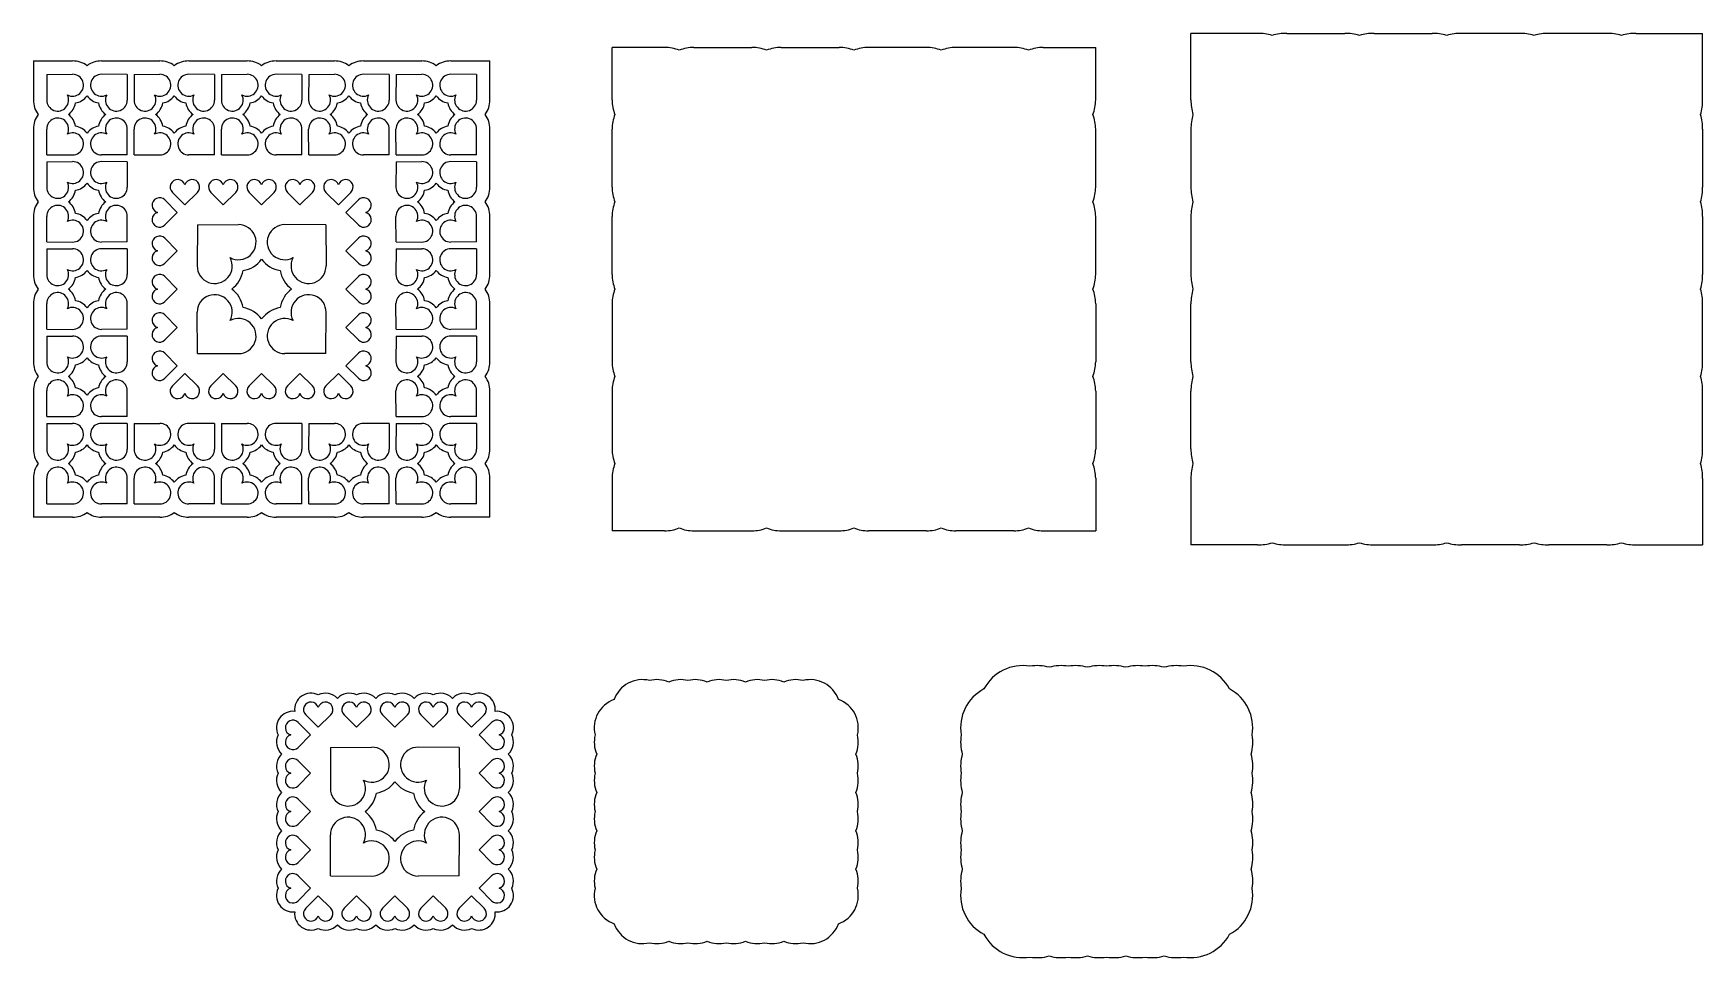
# Model space of a CAD drawing. Extents: x 107 to 464, y -163 to 35.
import ezdxf

# ---------------------------------------------------------------- set-up
doc = ezdxf.new("R2010")
doc.units = 0
doc.layers.get('0').update_dxf_attribs({"linetype": 'CONTINUOUS'})

msp = doc.modelspace()

# ---------------------------------------------------------------- linework, layer by layer
for p, q in [((354.719688, 20.716564), (354.719688, 34.942173)), ((368.945297, 34.942173), (354.719688, 34.942173)), ((375.235854, 34.942173), (387.618379, 34.942173)), ((393.908936, 34.942173), (406.291462, 34.942173)), ((424.964544, 34.942173), (412.582019, 34.942173)), ((443.637626, 34.942173), (431.255101, 34.942173)), ((449.928183, 34.942173), (464.153792, 34.942173)), ((464.153792, 20.716564), (464.153792, 34.942173)), ((107.158156, 29.041036), (115.509978, 29.041036)), ((107.158156, 29.041036), (107.158156, 20.689214)), ((121.745835, 29.041036), (134.18306, 29.041036)), ((140.418917, 29.041036), (152.856143, 29.041036)), ((159.091999, 29.041036), (171.529225, 29.041036)), ((177.765082, 29.041036), (190.202307, 29.041036)), ((196.438164, 29.041036), (204.789986, 29.041036)), ((204.789986, 20.689214), (204.789986, 29.041036)), ((242.159825, 31.942205), (230.92028, 31.942205)), ((230.92028, 20.70266), (230.92028, 31.942205)), ((248.422574, 31.942205), (260.832908, 31.942205)), ((267.095656, 31.942205), (279.50599, 31.942205)), ((298.179072, 31.942205), (285.768739, 31.942205)), ((316.852155, 31.942205), (304.441821, 31.942205)), ((323.114903, 31.942205), (334.354448, 31.942205)), ((334.354448, 20.70266), (334.354448, 31.942205)), ((110.03536, 26.163832), (110.009925, 20.675997)), ((110.03536, 26.163832), (115.523195, 26.189267)), ((127.220453, 26.163832), (121.732617, 26.189267)), ((127.220453, 26.163832), (127.245888, 20.675997)), ((128.708442, 26.163832), (128.683007, 20.675997)), ((128.708442, 26.163832), (134.196278, 26.189267)), ((145.893535, 26.163832), (140.4057, 26.189267)), ((145.893535, 26.163832), (145.91897, 20.675997)), ((147.381524, 26.163832), (147.35609, 20.675997)), ((147.381524, 26.163832), (152.86936, 26.189267)), ((164.566617, 26.163832), (159.078782, 26.189267)), ((164.566617, 26.163832), (164.592052, 20.675997)), ((166.054607, 26.163832), (166.029172, 20.675997)), ((166.054607, 26.163832), (171.542442, 26.189267)), ((183.2397, 26.163832), (177.751864, 26.189267)), ((183.2397, 26.163832), (183.265135, 20.675997)), ((184.727689, 26.163832), (184.702254, 20.675997)), ((184.727689, 26.163832), (190.215525, 26.189267)), ((201.912782, 26.163832), (196.424947, 26.189267)), ((201.912782, 26.163832), (201.938217, 20.675997)), ((107.158156, 14.453357), (107.158156, 2.016131)), ((110.03536, 8.978739), (110.009925, 14.466575)), ((127.220453, 8.978739), (127.245888, 14.466575)), ((128.708442, 8.978739), (128.683007, 14.466575)), ((145.893535, 8.978739), (145.91897, 14.466575)), ((147.381524, 8.978739), (147.35609, 14.466575)), ((164.566617, 8.978739), (164.592052, 14.466575)), ((166.054607, 8.978739), (166.029172, 14.466575)), ((183.2397, 8.978739), (183.265135, 14.466575)), ((184.727689, 8.978739), (184.702254, 14.466575)), ((201.912782, 8.978739), (201.938217, 14.466575)), ((204.789986, 2.016131), (204.789986, 14.453357)), ((230.92028, 2.029578), (230.92028, 14.439911)), ((334.354448, 2.029578), (334.354448, 14.439911)), ((354.719688, 14.426007), (354.719688, 2.043482)), ((464.153792, 14.426007), (464.153792, 2.043482)), ((110.03536, 7.49075), (110.009925, 2.002914)), ((110.03536, 8.978739), (115.523195, 8.953304)), ((110.03536, 7.49075), (115.523195, 7.516185)), ((127.220453, 8.978739), (121.732617, 8.953304)), ((127.220453, 7.49075), (121.732617, 7.516185)), ((127.220453, 7.49075), (127.245888, 2.002914)), ((128.708442, 8.978739), (134.196278, 8.953304)), ((145.893535, 8.978739), (140.4057, 8.953304)), ((147.381524, 8.978739), (152.86936, 8.953304)), ((164.566617, 8.978739), (159.078782, 8.953304)), ((166.054607, 8.978739), (171.542442, 8.953304)), ((183.2397, 8.978739), (177.751864, 8.953304)), ((184.727689, 7.49075), (184.702254, 2.002914)), ((184.727689, 8.978739), (190.215525, 8.953304)), ((184.727689, 7.49075), (190.215525, 7.516185)), ((201.912782, 8.978739), (196.424947, 8.953304)), ((201.912782, 7.49075), (196.424947, 7.516185)), ((201.912782, 7.49075), (201.938217, 2.002914)), ((139.566031, -1.740537), (136.891407, 0.909408)), ((139.566031, -1.740537), (142.240655, 0.909408)), ((147.770051, -1.740537), (145.095427, 0.909408)), ((147.770051, -1.740537), (150.444675, 0.909408)), ((155.974071, -1.740537), (153.299447, 0.909408)), ((155.974071, -1.740537), (158.648695, 0.909408)), ((164.178091, -1.740537), (161.503467, 0.909408)), ((164.178091, -1.740537), (166.852715, 0.909408)), ((172.382111, -1.740537), (169.707487, 0.909408)), ((172.382111, -1.740537), (175.056735, 0.909408)), ((137.939729, -3.366839), (135.289784, -0.692215)), ((137.939729, -3.366839), (135.289784, -6.041463)), ((174.008413, -3.366839), (176.658358, -0.692215)), ((174.008413, -3.366839), (176.658358, -6.041463)), ((107.158156, -4.219725), (107.158156, -16.656951)), ((110.03536, -9.694343), (110.009925, -4.206508)), ((127.220453, -9.694343), (127.245888, -4.206508)), ((142.225997, -6.026805), (142.185301, -14.807342)), ((142.225997, -6.026805), (151.006533, -5.986109)), ((169.722145, -6.026805), (160.941609, -5.986109)), ((169.722145, -6.026805), (169.762841, -14.807342)), ((184.727689, -9.694343), (184.702254, -4.206508)), ((201.912782, -9.694343), (201.938217, -4.206508)), ((204.789986, -16.656951), (204.789986, -4.219725)), ((230.92028, -16.643505), (230.92028, -4.233171)), ((334.354448, -16.643505), (334.354448, -4.233171)), ((354.719688, -4.247075), (354.719688, -16.629601)), ((464.153792, -4.247075), (464.153792, -16.629601)), ((110.03536, -9.694343), (115.523195, -9.719778)), ((127.220453, -9.694343), (121.732617, -9.719778)), ((137.939729, -11.570859), (135.289784, -8.896235)), ((174.008413, -11.570859), (176.658358, -8.896235)), ((184.727689, -9.694343), (190.215525, -9.719778)), ((201.912782, -9.694343), (196.424947, -9.719778)), ((110.03536, -11.182333), (110.009925, -16.670168)), ((110.03536, -11.182333), (115.523195, -11.156898)), ((127.220453, -11.182333), (121.732617, -11.156898)), ((127.220453, -11.182333), (127.245888, -16.670168)), ((137.939729, -11.570859), (135.289784, -14.245483)), ((174.008413, -11.570859), (176.658358, -14.245483)), ((184.727689, -11.182333), (184.702254, -16.670168)), ((184.727689, -11.182333), (190.215525, -11.156898)), ((201.912782, -11.182333), (196.424947, -11.156898)), ((201.912782, -11.182333), (201.938217, -16.670168)), ((137.939729, -19.774879), (135.289784, -17.100255)), ((174.008413, -19.774879), (176.658358, -17.100255)), ((137.939729, -19.774879), (135.289784, -22.449503)), ((174.008413, -19.774879), (176.658358, -22.449503)), ((107.158156, -22.892807), (107.158156, -35.330033)), ((110.03536, -28.367426), (110.009925, -22.87959)), ((127.220453, -28.367426), (127.245888, -22.87959)), ((142.225997, -33.522953), (142.185301, -24.742417)), ((169.722145, -33.522953), (169.762841, -24.742417)), ((184.727689, -28.367426), (184.702254, -22.87959)), ((201.912782, -28.367426), (201.938217, -22.87959)), ((204.789986, -35.330033), (204.789986, -22.892807)), ((230.92028, -22.906253), (230.92028, -35.316587)), ((334.354448, -22.906253), (334.354448, -35.316587)), ((354.719688, -35.302683), (354.719688, -22.920158)), ((464.153792, -35.302683), (464.153792, -22.920158)), ((110.03536, -28.367426), (115.523195, -28.39286)), ((127.220453, -28.367426), (121.732617, -28.39286)), ((137.939729, -27.978899), (135.289784, -25.304275)), ((137.939729, -27.978899), (135.289784, -30.653523)), ((174.008413, -27.978899), (176.658358, -25.304275)), ((174.008413, -27.978899), (176.658358, -30.653523)), ((184.727689, -28.367426), (190.215525, -28.39286)), ((201.912782, -28.367426), (196.424947, -28.39286)), ((110.03536, -29.855415), (110.009925, -35.34325)), ((110.03536, -29.855415), (115.523195, -29.82998)), ((127.220453, -29.855415), (121.732617, -29.82998)), ((127.220453, -29.855415), (127.245888, -35.34325)), ((184.727689, -29.855415), (184.702254, -35.34325)), ((184.727689, -29.855415), (190.215525, -29.82998)), ((201.912782, -29.855415), (196.424947, -29.82998)), ((201.912782, -29.855415), (201.938217, -35.34325)), ((137.939729, -36.182919), (135.289784, -33.508295)), ((142.225997, -33.522953), (151.006533, -33.563649)), ((169.722145, -33.522953), (160.941609, -33.563649)), ((174.008413, -36.182919), (176.658358, -33.508295)), ((137.939729, -36.182919), (135.289784, -38.857543)), ((139.566031, -37.809221), (136.891407, -40.459166)), ((139.566031, -37.809221), (142.240655, -40.459166)), ((147.770051, -37.809221), (145.095427, -40.459166)), ((147.770051, -37.809221), (150.444675, -40.459166)), ((155.974071, -37.809221), (153.299447, -40.459166)), ((155.974071, -37.809221), (158.648695, -40.459166)), ((164.178091, -37.809221), (161.503467, -40.459166)), ((164.178091, -37.809221), (166.852715, -40.459166)), ((172.382111, -37.809221), (169.707487, -40.459166)), ((172.382111, -37.809221), (175.056735, -40.459166)), ((174.008413, -36.182919), (176.658358, -38.857543)), ((107.158156, -41.56589), (107.158156, -54.003116)), ((110.03536, -47.040508), (110.009925, -41.552672)), ((127.220453, -47.040508), (127.245888, -41.552672)), ((184.727689, -47.040508), (184.702254, -41.552672)), ((201.912782, -47.040508), (201.938217, -41.552672)), ((204.789986, -54.003116), (204.789986, -41.56589)), ((230.92028, -41.579336), (230.92028, -53.989669)), ((334.354448, -41.579336), (334.354448, -53.989669)), ((354.719688, -53.975765), (354.719688, -41.59324)), ((464.153792, -53.975765), (464.153792, -41.59324)), ((110.03536, -48.528497), (110.009925, -54.016333)), ((110.03536, -47.040508), (115.523195, -47.065943)), ((110.03536, -48.528497), (115.523195, -48.503062)), ((127.220453, -47.040508), (121.732617, -47.065943)), ((127.220453, -48.528497), (121.732617, -48.503062)), ((127.220453, -48.528497), (127.245888, -54.016333)), ((128.708442, -48.528497), (128.683007, -54.016333)), ((128.708442, -48.528497), (134.196278, -48.503062)), ((145.893535, -48.528497), (140.4057, -48.503062)), ((145.893535, -48.528497), (145.91897, -54.016333)), ((147.381524, -48.528497), (147.35609, -54.016333)), ((147.381524, -48.528497), (152.86936, -48.503062)), ((164.566617, -48.528497), (159.078782, -48.503062)), ((164.566617, -48.528497), (164.592052, -54.016333)), ((166.054607, -48.528497), (166.029172, -54.016333)), ((166.054607, -48.528497), (171.542442, -48.503062)), ((183.2397, -48.528497), (177.751864, -48.503062)), ((183.2397, -48.528497), (183.265135, -54.016333)), ((184.727689, -48.528497), (184.702254, -54.016333)), ((184.727689, -47.040508), (190.215525, -47.065943)), ((184.727689, -48.528497), (190.215525, -48.503062)), ((201.912782, -47.040508), (196.424947, -47.065943)), ((201.912782, -48.528497), (196.424947, -48.503062)), ((201.912782, -48.528497), (201.938217, -54.016333)), ((107.158156, -60.238972), (107.158156, -68.590794)), ((110.03536, -65.71359), (110.009925, -60.225755)), ((127.220453, -65.71359), (127.245888, -60.225755)), ((128.708442, -65.71359), (128.683007, -60.225755)), ((145.893535, -65.71359), (145.91897, -60.225755)), ((147.381524, -65.71359), (147.35609, -60.225755)), ((164.566617, -65.71359), (164.592052, -60.225755)), ((166.054607, -65.71359), (166.029172, -60.225755)), ((183.2397, -65.71359), (183.265135, -60.225755)), ((184.727689, -65.71359), (184.702254, -60.225755)), ((201.912782, -65.71359), (201.938217, -60.225755)), ((204.789986, -68.590794), (204.789986, -60.238972)), ((230.92028, -60.252418), (230.92028, -71.491963)), ((334.354448, -60.252418), (334.354448, -71.491963)), ((354.719688, -60.266322), (354.719688, -74.491931)), ((464.153792, -60.266322), (464.153792, -74.491931)), ((110.03536, -65.71359), (115.523195, -65.739025)), ((127.220453, -65.71359), (121.732617, -65.739025)), ((128.708442, -65.71359), (134.196278, -65.739025)), ((145.893535, -65.71359), (140.4057, -65.739025)), ((147.381524, -65.71359), (152.86936, -65.739025)), ((164.566617, -65.71359), (159.078782, -65.739025)), ((166.054607, -65.71359), (171.542442, -65.739025)), ((183.2397, -65.71359), (177.751864, -65.739025)), ((184.727689, -65.71359), (190.215525, -65.739025)), ((201.912782, -65.71359), (196.424947, -65.739025)), ((115.509978, -68.590794), (107.158156, -68.590794)), ((134.18306, -68.590794), (121.745835, -68.590794)), ((152.856143, -68.590794), (140.418917, -68.590794)), ((171.529225, -68.590794), (159.091999, -68.590794)), ((190.202307, -68.590794), (177.765082, -68.590794)), ((204.789986, -68.590794), (196.438164, -68.590794)), ((242.159825, -71.491963), (230.92028, -71.491963)), ((248.422574, -71.491963), (260.832908, -71.491963)), ((267.095656, -71.491963), (279.50599, -71.491963)), ((298.179072, -71.491963), (285.768739, -71.491963)), ((316.852155, -71.491963), (304.441821, -71.491963)), ((323.114903, -71.491963), (334.354448, -71.491963)), ((368.945297, -74.491931), (354.719688, -74.491931)), ((375.235854, -74.491931), (387.618379, -74.491931)), ((393.908936, -74.491931), (406.291462, -74.491931)), ((424.964544, -74.491931), (412.582019, -74.491931)), ((443.637626, -74.491931), (431.255101, -74.491931)), ((449.928183, -74.491931), (464.153792, -74.491931)), ((166.448879, -115.164664), (163.798933, -112.49004)), ((168.075181, -113.538362), (165.400557, -110.888416)), ((168.075181, -113.538362), (170.749805, -110.888416)), ((176.279201, -113.538362), (173.604577, -110.888416)), ((176.279201, -113.538362), (178.953825, -110.888416)), ((184.483221, -113.538362), (181.808597, -110.888416)), ((184.483221, -113.538362), (187.157845, -110.888416)), ((192.687241, -113.538362), (190.012617, -110.888416)), ((192.687241, -113.538362), (195.361865, -110.888416)), ((200.891261, -113.538362), (198.216637, -110.888416)), ((200.891261, -113.538362), (203.565884, -110.888416)), ((202.517562, -115.164664), (205.167508, -112.49004)), ((166.448879, -115.164664), (163.798933, -117.839287)), ((170.735146, -117.824629), (179.515683, -117.783933)), ((198.231295, -117.824629), (189.450758, -117.783933)), ((202.517562, -115.164664), (205.167508, -117.839287)), ((166.448879, -123.368684), (163.798933, -120.69406)), ((170.735146, -117.824629), (170.694451, -126.605166)), ((198.231295, -117.824629), (198.271991, -126.605166)), ((202.517562, -123.368684), (205.167508, -120.69406)), ((166.448879, -123.368684), (163.798933, -126.043307)), ((202.517562, -123.368684), (205.167508, -126.043307)), ((166.448879, -131.572703), (163.798933, -128.89808)), ((166.448879, -131.572703), (163.798933, -134.247327)), ((202.517562, -131.572703), (205.167508, -128.89808)), ((202.517562, -131.572703), (205.167508, -134.247327)), ((166.448879, -139.776723), (163.798933, -137.102099)), ((170.735146, -145.320778), (170.694451, -136.540241)), ((198.231295, -145.320778), (198.271991, -136.540241)), ((202.517562, -139.776723), (205.167508, -137.102099)), ((166.448879, -139.776723), (163.798933, -142.451347)), ((202.517562, -139.776723), (205.167508, -142.451347)), ((166.448879, -147.980743), (163.798933, -145.306119)), ((170.735146, -145.320778), (179.515683, -145.361473)), ((198.231295, -145.320778), (189.450758, -145.361473)), ((202.517562, -147.980743), (205.167508, -145.306119)), ((166.448879, -147.980743), (163.798933, -150.655367)), ((168.075181, -149.607045), (165.400557, -152.256991)), ((168.075181, -149.607045), (170.749805, -152.256991)), ((176.279201, -149.607045), (173.604577, -152.256991)), ((176.279201, -149.607045), (178.953825, -152.256991)), ((184.483221, -149.607045), (181.808597, -152.256991)), ((184.483221, -149.607045), (187.157845, -152.256991)), ((192.687241, -149.607045), (190.012617, -152.256991)), ((192.687241, -149.607045), (195.361865, -152.256991)), ((200.891261, -149.607045), (198.216637, -152.256991)), ((200.891261, -149.607045), (203.565884, -152.256991)), ((202.517562, -147.980743), (205.167508, -150.655367))]:
    msp.add_line(p, q)
for centre, radius, start, end in [((368.99674, 23.842891), 11.099401, 73.815041, 90.26555), ((375.184412, 23.842891), 11.099401, 89.73445, 106.184959), ((387.669822, 23.842891), 11.099401, 73.815041, 90.26555), ((393.857494, 23.842891), 11.099401, 89.73445, 106.184959), ((406.342904, 23.842891), 11.099401, 73.815041, 90.26555), ((412.530576, 23.842891), 11.099401, 89.73445, 106.184959), ((425.015987, 23.842891), 11.099401, 73.815041, 90.26555), ((431.203659, 23.842891), 11.099401, 89.73445, 106.184959), ((443.689069, 23.842891), 11.099401, 73.815041, 90.26555), ((449.876741, 23.842891), 11.099401, 89.73445, 106.184959), ((115.53407, 23.842891), 5.198201, 53.474937, 90.26555), ((121.721742, 23.842891), 5.198201, 89.73445, 126.525063), ((134.207153, 23.842891), 5.198201, 53.474937, 90.26555), ((140.394825, 23.842891), 5.198201, 89.73445, 126.525063), ((152.880235, 23.842891), 5.198201, 53.474937, 90.26555), ((159.067907, 23.842891), 5.198201, 89.73445, 126.525063), ((171.553317, 23.842891), 5.198201, 53.474937, 90.26555), ((177.740989, 23.842891), 5.198201, 89.73445, 126.525063), ((190.2264, 23.842891), 5.198201, 53.474937, 90.26555), ((196.414072, 23.842891), 5.198201, 89.73445, 126.525063), ((242.197364, 23.842891), 8.099401, 67.543412, 90.26555), ((248.385036, 23.842891), 8.099401, 89.73445, 112.456588), ((260.870446, 23.842891), 8.099401, 67.543412, 90.26555), ((267.058118, 23.842891), 8.099401, 89.73445, 112.456588), ((279.543528, 23.842891), 8.099401, 67.543412, 90.26555), ((285.7312, 23.842891), 8.099401, 89.73445, 112.456588), ((298.216611, 23.842891), 8.099401, 67.543412, 90.26555), ((304.404283, 23.842891), 8.099401, 89.73445, 112.456588), ((316.889693, 23.842891), 8.099401, 67.543412, 90.26555), ((323.077365, 23.842891), 8.099401, 89.73445, 112.456588), ((115.53407, 23.842891), 2.346401, 241.73512, 90.26555), ((121.721742, 23.842891), 2.346401, 89.73445, 298.26488), ((134.207153, 23.842891), 2.346401, 241.73512, 90.26555), ((140.394825, 23.842891), 2.346401, 89.73445, 298.26488), ((152.880235, 23.842891), 2.346401, 241.73512, 90.26555), ((159.067907, 23.842891), 2.346401, 89.73445, 298.26488), ((171.553317, 23.842891), 2.346401, 241.73512, 90.26555), ((177.740989, 23.842891), 2.346401, 89.73445, 298.26488), ((190.2264, 23.842891), 2.346401, 241.73512, 90.26555), ((196.414072, 23.842891), 2.346401, 89.73445, 298.26488), ((112.356301, 20.665122), 2.346401, 179.73445, 28.26488), ((115.53407, 23.842891), 3.841271, 279.199242, 323.650827), ((121.721742, 23.842891), 3.841271, 216.349173, 260.800758), ((124.899512, 20.665122), 2.346401, 151.73512, 0.26555), ((131.029383, 20.665122), 2.346401, 179.73445, 28.26488), ((134.207153, 23.842891), 3.841271, 279.199242, 323.650827), ((140.394825, 23.842891), 3.841271, 216.349173, 260.800758), ((143.572594, 20.665122), 2.346401, 151.73512, 0.26555), ((149.702466, 20.665122), 2.346401, 179.73445, 28.26488), ((152.880235, 23.842891), 3.841271, 279.199242, 323.650827), ((159.067907, 23.842891), 3.841271, 216.349173, 260.800758), ((162.245676, 20.665122), 2.346401, 151.73512, 0.26555), ((168.375548, 20.665122), 2.346401, 179.73445, 28.26488), ((171.553317, 23.842891), 3.841271, 279.199242, 323.650827), ((177.740989, 23.842891), 3.841271, 216.349173, 260.800758), ((180.918759, 20.665122), 2.346401, 151.73512, 0.26555), ((187.04863, 20.665122), 2.346401, 179.73445, 28.26488), ((190.2264, 23.842891), 3.841271, 279.199242, 323.650827), ((196.414072, 23.842891), 3.841271, 216.349173, 260.800758), ((199.591841, 20.665122), 2.346401, 151.73512, 0.26555), ((112.356301, 20.665122), 5.198201, 179.73445, 216.525063), ((112.356301, 20.665122), 3.841271, 306.349173, 350.800758), ((124.899512, 20.665122), 3.841271, 189.199242, 233.650827), ((131.029383, 20.665122), 3.841271, 306.349173, 350.800758), ((143.572594, 20.665122), 3.841271, 189.199242, 233.650827), ((149.702466, 20.665122), 3.841271, 306.349173, 350.800758), ((162.245676, 20.665122), 3.841271, 189.199242, 233.650827), ((168.375548, 20.665122), 3.841271, 306.349173, 350.800758), ((180.918759, 20.665122), 3.841271, 189.199242, 233.650827), ((187.04863, 20.665122), 3.841271, 306.349173, 350.800758), ((199.591841, 20.665122), 3.841271, 189.199242, 233.650827), ((199.591841, 20.665122), 5.198201, 323.474937, 0.26555), ((239.019594, 20.665122), 8.099401, 179.73445, 202.456588), ((326.255134, 20.665122), 8.099401, 337.543412, 0.26555), ((365.81897, 20.665122), 11.099401, 179.73445, 196.184959), ((453.05451, 20.665122), 11.099401, 343.815041, 0.26555), ((112.356301, 14.47745), 5.198201, 143.474937, 180.26555), ((112.356301, 14.47745), 2.346401, 331.73512, 180.26555), ((112.356301, 14.47745), 3.841271, 9.199242, 53.650827), ((115.53407, 11.29968), 3.841271, 36.349173, 80.800758), ((121.721742, 11.29968), 3.841271, 99.199242, 143.650827), ((124.899512, 14.47745), 3.841271, 126.349173, 170.800758), ((124.899512, 14.47745), 2.346401, 359.73445, 208.26488), ((131.029383, 14.47745), 2.346401, 331.73512, 180.26555), ((131.029383, 14.47745), 3.841271, 9.199242, 53.650827), ((134.207153, 11.29968), 3.841271, 36.349173, 80.800758), ((140.394825, 11.29968), 3.841271, 99.199242, 143.650827), ((143.572594, 14.47745), 3.841271, 126.349173, 170.800758), ((143.572594, 14.47745), 2.346401, 359.73445, 208.26488), ((149.702466, 14.47745), 2.346401, 331.73512, 180.26555), ((149.702466, 14.47745), 3.841271, 9.199242, 53.650827), ((152.880235, 11.29968), 3.841271, 36.349173, 80.800758), ((159.067907, 11.29968), 3.841271, 99.199242, 143.650827), ((162.245676, 14.47745), 3.841271, 126.349173, 170.800758), ((162.245676, 14.47745), 2.346401, 359.73445, 208.26488), ((168.375548, 14.47745), 2.346401, 331.73512, 180.26555), ((168.375548, 14.47745), 3.841271, 9.199242, 53.650827), ((171.553317, 11.29968), 3.841271, 36.349173, 80.800758), ((177.740989, 11.29968), 3.841271, 99.199242, 143.650827), ((180.918759, 14.47745), 3.841271, 126.349173, 170.800758), ((180.918759, 14.47745), 2.346401, 359.73445, 208.26488), ((187.04863, 14.47745), 2.346401, 331.73512, 180.26555), ((187.04863, 14.47745), 3.841271, 9.199242, 53.650827), ((190.2264, 11.29968), 3.841271, 36.349173, 80.800758), ((196.414072, 11.29968), 3.841271, 99.199242, 143.650827), ((199.591841, 14.47745), 3.841271, 126.349173, 170.800758), ((199.591841, 14.47745), 2.346401, 359.73445, 208.26488), ((199.591841, 14.47745), 5.198201, 359.73445, 36.525063), ((239.019594, 14.47745), 8.099401, 157.543412, 180.26555), ((326.255134, 14.47745), 8.099401, 359.73445, 22.456588), ((365.81897, 14.47745), 11.099401, 163.815041, 180.26555), ((453.05451, 14.47745), 11.099401, 359.73445, 16.184959), ((115.53407, 11.29968), 2.346401, 269.73445, 118.26488), ((121.721742, 11.29968), 2.346401, 61.73512, 270.26555), ((134.207153, 11.29968), 2.346401, 269.73445, 118.26488), ((140.394825, 11.29968), 2.346401, 61.73512, 270.26555), ((152.880235, 11.29968), 2.346401, 269.73445, 118.26488), ((159.067907, 11.29968), 2.346401, 61.73512, 270.26555), ((171.553317, 11.29968), 2.346401, 269.73445, 118.26488), ((177.740989, 11.29968), 2.346401, 61.73512, 270.26555), ((190.2264, 11.29968), 2.346401, 269.73445, 118.26488), ((196.414072, 11.29968), 2.346401, 61.73512, 270.26555), ((115.53407, 5.169809), 2.346401, 241.73512, 90.26555), ((121.721742, 5.169809), 2.346401, 89.73445, 298.26488), ((190.2264, 5.169809), 2.346401, 241.73512, 90.26555), ((196.414072, 5.169809), 2.346401, 89.73445, 298.26488), ((138.024417, 2.052969), 1.609795, 16.73512, 225.26555), ((141.107646, 2.052969), 1.609795, 314.73445, 163.26488), ((146.228437, 2.052969), 1.609795, 16.73512, 225.26555), ((149.311666, 2.052969), 1.609795, 314.73445, 163.26488), ((154.432457, 2.052969), 1.609795, 16.73512, 225.26555), ((157.515685, 2.052969), 1.609795, 314.73445, 163.26488), ((162.636476, 2.052969), 1.609795, 16.73512, 225.26555), ((165.719705, 2.052969), 1.609795, 314.73445, 163.26488), ((170.840496, 2.052969), 1.609795, 16.73512, 225.26555), ((173.923725, 2.052969), 1.609795, 314.73445, 163.26488), ((112.356301, 1.992039), 5.198201, 179.73445, 216.525063), ((112.356301, 1.992039), 2.346401, 179.73445, 28.26488), ((112.356301, 1.992039), 3.841271, 306.349173, 350.800758), ((115.53407, 5.169809), 3.841271, 279.199242, 323.650827), ((121.721742, 5.169809), 3.841271, 216.349173, 260.800758), ((124.899512, 1.992039), 3.841271, 189.199242, 233.650827), ((124.899512, 1.992039), 2.346401, 151.73512, 0.26555), ((187.04863, 1.992039), 2.346401, 179.73445, 28.26488), ((187.04863, 1.992039), 3.841271, 306.349173, 350.800758), ((190.2264, 5.169809), 3.841271, 279.199242, 323.650827), ((196.414072, 5.169809), 3.841271, 216.349173, 260.800758), ((199.591841, 1.992039), 3.841271, 189.199242, 233.650827), ((199.591841, 1.992039), 2.346401, 151.73512, 0.26555), ((199.591841, 1.992039), 5.198201, 323.474937, 0.26555), ((239.019594, 1.992039), 8.099401, 179.73445, 202.456588), ((326.255134, 1.992039), 8.099401, 337.543412, 0.26555), ((365.81897, 1.992039), 11.099401, 179.73445, 196.184959), ((453.05451, 1.992039), 11.099401, 343.815041, 0.26555), ((112.356301, -4.195633), 5.198201, 143.474937, 180.26555), ((112.356301, -4.195633), 2.346401, 331.73512, 180.26555), ((112.356301, -4.195633), 3.841271, 9.199242, 53.650827), ((124.899512, -4.195633), 3.841271, 126.349173, 170.800758), ((124.899512, -4.195633), 2.346401, 359.73445, 208.26488), ((134.146223, -1.825225), 1.609795, 44.73445, 253.26488), ((134.146223, -4.908454), 1.609795, 106.73512, 315.26555), ((177.801919, -1.825225), 1.609795, 286.73512, 135.26555), ((177.801919, -4.908454), 1.609795, 224.73445, 73.26488), ((187.04863, -4.195633), 2.346401, 331.73512, 180.26555), ((187.04863, -4.195633), 3.841271, 9.199242, 53.650827), ((199.591841, -4.195633), 3.841271, 126.349173, 170.800758), ((199.591841, -4.195633), 2.346401, 359.73445, 208.26488), ((199.591841, -4.195633), 5.198201, 359.73445, 36.525063), ((239.019594, -4.195633), 8.099401, 157.543412, 180.26555), ((326.255134, -4.195633), 8.099401, 359.73445, 22.456588), ((365.81897, -4.195633), 11.099401, 163.815041, 180.26555), ((453.05451, -4.195633), 11.099401, 359.73445, 16.184959), ((115.53407, -7.373402), 2.346401, 269.73445, 118.26488), ((115.53407, -7.373402), 3.841271, 36.349173, 80.800758), ((121.721742, -7.373402), 3.841271, 99.199242, 143.650827), ((121.721742, -7.373402), 2.346401, 61.73512, 270.26555), ((151.023933, -9.740311), 3.754242, 241.73512, 90.26555), ((160.924209, -9.740311), 3.754242, 89.73445, 298.26488), ((190.2264, -7.373402), 2.346401, 269.73445, 118.26488), ((190.2264, -7.373402), 3.841271, 36.349173, 80.800758), ((196.414072, -7.373402), 3.841271, 99.199242, 143.650827), ((196.414072, -7.373402), 2.346401, 61.73512, 270.26555), ((134.146223, -10.029245), 1.609795, 44.73445, 253.26488), ((177.801919, -10.029245), 1.609795, 286.73512, 135.26555), ((115.53407, -13.503274), 2.346401, 241.73512, 90.26555), ((121.721742, -13.503274), 2.346401, 89.73445, 298.26488), ((134.146223, -13.112474), 1.609795, 106.73512, 315.26555), ((145.939503, -14.824741), 3.754242, 179.73445, 28.26488), ((151.023933, -9.740311), 6.146034, 279.199242, 323.650827), ((160.924209, -9.740311), 6.146034, 216.349173, 260.800758), ((166.008639, -14.824741), 3.754242, 151.73512, 0.26555), ((177.801919, -13.112474), 1.609795, 224.73445, 73.26488), ((190.2264, -13.503274), 2.346401, 241.73512, 90.26555), ((196.414072, -13.503274), 2.346401, 89.73445, 298.26488), ((112.356301, -16.681043), 5.198201, 179.73445, 216.525063), ((112.356301, -16.681043), 2.346401, 179.73445, 28.26488), ((112.356301, -16.681043), 3.841271, 306.349173, 350.800758), ((115.53407, -13.503274), 3.841271, 279.199242, 323.650827), ((121.721742, -13.503274), 3.841271, 216.349173, 260.800758), ((124.899512, -16.681043), 3.841271, 189.199242, 233.650827), ((124.899512, -16.681043), 2.346401, 151.73512, 0.26555), ((134.146223, -18.233265), 1.609795, 44.73445, 253.26488), ((145.939503, -14.824741), 6.146034, 306.349173, 350.800758), ((166.008639, -14.824741), 6.146034, 189.199242, 233.650827), ((177.801919, -18.233265), 1.609795, 286.73512, 135.26555), ((187.04863, -16.681043), 2.346401, 179.73445, 28.26488), ((187.04863, -16.681043), 3.841271, 306.349173, 350.800758), ((190.2264, -13.503274), 3.841271, 279.199242, 323.650827), ((196.414072, -13.503274), 3.841271, 216.349173, 260.800758), ((199.591841, -16.681043), 3.841271, 189.199242, 233.650827), ((199.591841, -16.681043), 2.346401, 151.73512, 0.26555), ((199.591841, -16.681043), 5.198201, 323.474937, 0.26555), ((239.019594, -16.681043), 8.099401, 179.73445, 202.456588), ((326.255134, -16.681043), 8.099401, 337.543412, 0.26555), ((365.81897, -16.681043), 11.099401, 179.73445, 196.184959), ((453.05451, -16.681043), 11.099401, 343.815041, 0.26555), ((112.356301, -22.868715), 5.198201, 143.474937, 180.26555), ((112.356301, -22.868715), 2.346401, 331.73512, 180.26555), ((112.356301, -22.868715), 3.841271, 9.199242, 53.650827), ((124.899512, -22.868715), 3.841271, 126.349173, 170.800758), ((124.899512, -22.868715), 2.346401, 359.73445, 208.26488), ((134.146223, -21.316494), 1.609795, 106.73512, 315.26555), ((145.939503, -24.725017), 3.754242, 331.73512, 180.26555), ((145.939503, -24.725017), 6.146034, 9.199242, 53.650827), ((166.008639, -24.725017), 6.146034, 126.349173, 170.800758), ((166.008639, -24.725017), 3.754242, 359.73445, 208.26488), ((177.801919, -21.316494), 1.609795, 224.73445, 73.26488), ((187.04863, -22.868715), 2.346401, 331.73512, 180.26555), ((187.04863, -22.868715), 3.841271, 9.199242, 53.650827), ((199.591841, -22.868715), 3.841271, 126.349173, 170.800758), ((199.591841, -22.868715), 2.346401, 359.73445, 208.26488), ((199.591841, -22.868715), 5.198201, 359.73445, 36.525063), ((239.019594, -22.868715), 8.099401, 157.543412, 180.26555), ((326.255134, -22.868715), 8.099401, 359.73445, 22.456588), ((365.81897, -22.868715), 11.099401, 163.815041, 180.26555), ((453.05451, -22.868715), 11.099401, 359.73445, 16.184959), ((115.53407, -26.046484), 2.346401, 269.73445, 118.26488), ((115.53407, -26.046484), 3.841271, 36.349173, 80.800758), ((121.721742, -26.046484), 3.841271, 99.199242, 143.650827), ((121.721742, -26.046484), 2.346401, 61.73512, 270.26555), ((134.146223, -26.437284), 1.609795, 44.73445, 253.26488), ((151.023933, -29.809447), 6.146034, 36.349173, 80.800758), ((160.924209, -29.809447), 6.146034, 99.199242, 143.650827), ((177.801919, -26.437284), 1.609795, 286.73512, 135.26555), ((190.2264, -26.046484), 2.346401, 269.73445, 118.26488), ((190.2264, -26.046484), 3.841271, 36.349173, 80.800758), ((196.414072, -26.046484), 3.841271, 99.199242, 143.650827), ((196.414072, -26.046484), 2.346401, 61.73512, 270.26555), ((134.146223, -29.520513), 1.609795, 106.73512, 315.26555), ((151.023933, -29.809447), 3.754242, 269.73445, 118.26488), ((160.924209, -29.809447), 3.754242, 61.73512, 270.26555), ((177.801919, -29.520513), 1.609795, 224.73445, 73.26488), ((115.53407, -32.176356), 2.346401, 241.73512, 90.26555), ((121.721742, -32.176356), 2.346401, 89.73445, 298.26488), ((190.2264, -32.176356), 2.346401, 241.73512, 90.26555), ((196.414072, -32.176356), 2.346401, 89.73445, 298.26488), ((112.356301, -35.354125), 5.198201, 179.73445, 216.525063), ((112.356301, -35.354125), 2.346401, 179.73445, 28.26488), ((115.53407, -32.176356), 3.841271, 279.199242, 323.650827), ((121.721742, -32.176356), 3.841271, 216.349173, 260.800758), ((124.899512, -35.354125), 2.346401, 151.73512, 0.26555), ((134.146223, -34.641304), 1.609795, 44.73445, 253.26488), ((177.801919, -34.641304), 1.609795, 286.73512, 135.26555), ((187.04863, -35.354125), 2.346401, 179.73445, 28.26488), ((190.2264, -32.176356), 3.841271, 279.199242, 323.650827), ((196.414072, -32.176356), 3.841271, 216.349173, 260.800758), ((199.591841, -35.354125), 2.346401, 151.73512, 0.26555), ((199.591841, -35.354125), 5.198201, 323.474937, 0.26555), ((239.019594, -35.354125), 8.099401, 179.73445, 202.456588), ((326.255134, -35.354125), 8.099401, 337.543412, 0.26555), ((365.81897, -35.354125), 11.099401, 179.73445, 196.184959), ((453.05451, -35.354125), 11.099401, 343.815041, 0.26555), ((112.356301, -41.541797), 5.198201, 143.474937, 180.26555), ((112.356301, -41.541797), 2.346401, 331.73512, 180.26555), ((112.356301, -35.354125), 3.841271, 306.349173, 350.800758), ((112.356301, -41.541797), 3.841271, 9.199242, 53.650827), ((124.899512, -35.354125), 3.841271, 189.199242, 233.650827), ((124.899512, -41.541797), 3.841271, 126.349173, 170.800758), ((124.899512, -41.541797), 2.346401, 359.73445, 208.26488), ((134.146223, -37.724533), 1.609795, 106.73512, 315.26555), ((177.801919, -37.724533), 1.609795, 224.73445, 73.26488), ((187.04863, -41.541797), 2.346401, 331.73512, 180.26555), ((187.04863, -35.354125), 3.841271, 306.349173, 350.800758), ((187.04863, -41.541797), 3.841271, 9.199242, 53.650827), ((199.591841, -35.354125), 3.841271, 189.199242, 233.650827), ((199.591841, -41.541797), 3.841271, 126.349173, 170.800758), ((199.591841, -41.541797), 2.346401, 359.73445, 208.26488), ((199.591841, -41.541797), 5.198201, 359.73445, 36.525063), ((239.019594, -41.541797), 8.099401, 157.543412, 180.26555), ((326.255134, -41.541797), 8.099401, 359.73445, 22.456588), ((365.81897, -41.541797), 11.099401, 163.815041, 180.26555), ((453.05451, -41.541797), 11.099401, 359.73445, 16.184959), ((115.53407, -44.719567), 2.346401, 269.73445, 118.26488), ((115.53407, -44.719567), 3.841271, 36.349173, 80.800758), ((121.721742, -44.719567), 3.841271, 99.199242, 143.650827), ((121.721742, -44.719567), 2.346401, 61.73512, 270.26555), ((138.024417, -41.602727), 1.609795, 134.73445, 343.26488), ((141.107646, -41.602727), 1.609795, 196.73512, 45.26555), ((146.228437, -41.602727), 1.609795, 134.73445, 343.26488), ((149.311666, -41.602727), 1.609795, 196.73512, 45.26555), ((154.432457, -41.602727), 1.609795, 134.73445, 343.26488), ((157.515685, -41.602727), 1.609795, 196.73512, 45.26555), ((162.636476, -41.602727), 1.609795, 134.73445, 343.26488), ((165.719705, -41.602727), 1.609795, 196.73512, 45.26555), ((170.840496, -41.602727), 1.609795, 134.73445, 343.26488), ((173.923725, -41.602727), 1.609795, 196.73512, 45.26555), ((190.2264, -44.719567), 2.346401, 269.73445, 118.26488), ((190.2264, -44.719567), 3.841271, 36.349173, 80.800758), ((196.414072, -44.719567), 3.841271, 99.199242, 143.650827), ((196.414072, -44.719567), 2.346401, 61.73512, 270.26555), ((115.53407, -50.849438), 2.346401, 241.73512, 90.26555), ((121.721742, -50.849438), 2.346401, 89.73445, 298.26488), ((134.207153, -50.849438), 2.346401, 241.73512, 90.26555), ((140.394825, -50.849438), 2.346401, 89.73445, 298.26488), ((152.880235, -50.849438), 2.346401, 241.73512, 90.26555), ((159.067907, -50.849438), 2.346401, 89.73445, 298.26488), ((171.553317, -50.849438), 2.346401, 241.73512, 90.26555), ((177.740989, -50.849438), 2.346401, 89.73445, 298.26488), ((190.2264, -50.849438), 2.346401, 241.73512, 90.26555), ((196.414072, -50.849438), 2.346401, 89.73445, 298.26488), ((112.356301, -54.027208), 2.346401, 179.73445, 28.26488), ((115.53407, -50.849438), 3.841271, 279.199242, 323.650827), ((121.721742, -50.849438), 3.841271, 216.349173, 260.800758), ((124.899512, -54.027208), 2.346401, 151.73512, 0.26555), ((131.029383, -54.027208), 2.346401, 179.73445, 28.26488), ((134.207153, -50.849438), 3.841271, 279.199242, 323.650827), ((140.394825, -50.849438), 3.841271, 216.349173, 260.800758), ((143.572594, -54.027208), 2.346401, 151.73512, 0.26555), ((149.702466, -54.027208), 2.346401, 179.73445, 28.26488), ((152.880235, -50.849438), 3.841271, 279.199242, 323.650827), ((159.067907, -50.849438), 3.841271, 216.349173, 260.800758), ((162.245676, -54.027208), 2.346401, 151.73512, 0.26555), ((168.375548, -54.027208), 2.346401, 179.73445, 28.26488), ((171.553317, -50.849438), 3.841271, 279.199242, 323.650827), ((177.740989, -50.849438), 3.841271, 216.349173, 260.800758), ((180.918759, -54.027208), 2.346401, 151.73512, 0.26555), ((187.04863, -54.027208), 2.346401, 179.73445, 28.26488), ((190.2264, -50.849438), 3.841271, 279.199242, 323.650827), ((196.414072, -50.849438), 3.841271, 216.349173, 260.800758), ((199.591841, -54.027208), 2.346401, 151.73512, 0.26555), ((112.356301, -54.027208), 5.198201, 179.73445, 216.525063), ((112.356301, -54.027208), 3.841271, 306.349173, 350.800758), ((124.899512, -54.027208), 3.841271, 189.199242, 233.650827), ((131.029383, -54.027208), 3.841271, 306.349173, 350.800758), ((143.572594, -54.027208), 3.841271, 189.199242, 233.650827), ((149.702466, -54.027208), 3.841271, 306.349173, 350.800758), ((162.245676, -54.027208), 3.841271, 189.199242, 233.650827), ((168.375548, -54.027208), 3.841271, 306.349173, 350.800758), ((180.918759, -54.027208), 3.841271, 189.199242, 233.650827), ((187.04863, -54.027208), 3.841271, 306.349173, 350.800758), ((199.591841, -54.027208), 3.841271, 189.199242, 233.650827), ((199.591841, -54.027208), 5.198201, 323.474937, 0.26555), ((239.019594, -54.027208), 8.099401, 179.73445, 202.456588), ((326.255134, -54.027208), 8.099401, 337.543412, 0.26555), ((365.81897, -54.027208), 11.099401, 179.73445, 196.184959), ((453.05451, -54.027208), 11.099401, 343.815041, 0.26555), ((112.356301, -60.21488), 5.198201, 143.474937, 180.26555), ((112.356301, -60.21488), 2.346401, 331.73512, 180.26555), ((112.356301, -60.21488), 3.841271, 9.199242, 53.650827), ((115.53407, -63.392649), 3.841271, 36.349173, 80.800758), ((121.721742, -63.392649), 3.841271, 99.199242, 143.650827), ((124.899512, -60.21488), 3.841271, 126.349173, 170.800758), ((124.899512, -60.21488), 2.346401, 359.73445, 208.26488), ((131.029383, -60.21488), 2.346401, 331.73512, 180.26555), ((131.029383, -60.21488), 3.841271, 9.199242, 53.650827), ((134.207153, -63.392649), 3.841271, 36.349173, 80.800758), ((140.394825, -63.392649), 3.841271, 99.199242, 143.650827), ((143.572594, -60.21488), 3.841271, 126.349173, 170.800758), ((143.572594, -60.21488), 2.346401, 359.73445, 208.26488), ((149.702466, -60.21488), 2.346401, 331.73512, 180.26555), ((149.702466, -60.21488), 3.841271, 9.199242, 53.650827), ((152.880235, -63.392649), 3.841271, 36.349173, 80.800758), ((159.067907, -63.392649), 3.841271, 99.199242, 143.650827), ((162.245676, -60.21488), 3.841271, 126.349173, 170.800758), ((162.245676, -60.21488), 2.346401, 359.73445, 208.26488), ((168.375548, -60.21488), 2.346401, 331.73512, 180.26555), ((168.375548, -60.21488), 3.841271, 9.199242, 53.650827), ((171.553317, -63.392649), 3.841271, 36.349173, 80.800758), ((177.740989, -63.392649), 3.841271, 99.199242, 143.650827), ((180.918759, -60.21488), 3.841271, 126.349173, 170.800758), ((180.918759, -60.21488), 2.346401, 359.73445, 208.26488), ((187.04863, -60.21488), 2.346401, 331.73512, 180.26555), ((187.04863, -60.21488), 3.841271, 9.199242, 53.650827), ((190.2264, -63.392649), 3.841271, 36.349173, 80.800758), ((196.414072, -63.392649), 3.841271, 99.199242, 143.650827), ((199.591841, -60.21488), 3.841271, 126.349173, 170.800758), ((199.591841, -60.21488), 2.346401, 359.73445, 208.26488), ((199.591841, -60.21488), 5.198201, 359.73445, 36.525063), ((239.019594, -60.21488), 8.099401, 157.543412, 180.26555), ((326.255134, -60.21488), 8.099401, 359.73445, 22.456588), ((365.81897, -60.21488), 11.099401, 163.815041, 180.26555), ((453.05451, -60.21488), 11.099401, 359.73445, 16.184959), ((115.53407, -63.392649), 2.346401, 269.73445, 118.26488), ((121.721742, -63.392649), 2.346401, 61.73512, 270.26555), ((134.207153, -63.392649), 2.346401, 269.73445, 118.26488), ((140.394825, -63.392649), 2.346401, 61.73512, 270.26555), ((152.880235, -63.392649), 2.346401, 269.73445, 118.26488), ((159.067907, -63.392649), 2.346401, 61.73512, 270.26555), ((171.553317, -63.392649), 2.346401, 269.73445, 118.26488), ((177.740989, -63.392649), 2.346401, 61.73512, 270.26555), ((190.2264, -63.392649), 2.346401, 269.73445, 118.26488), ((196.414072, -63.392649), 2.346401, 61.73512, 270.26555), ((115.53407, -63.392649), 5.198201, 269.73445, 306.525063), ((121.721742, -63.392649), 5.198201, 233.474937, 270.26555), ((134.207153, -63.392649), 5.198201, 269.73445, 306.525063), ((140.394825, -63.392649), 5.198201, 233.474937, 270.26555), ((152.880235, -63.392649), 5.198201, 269.73445, 306.525063), ((159.067907, -63.392649), 5.198201, 233.474937, 270.26555), ((171.553317, -63.392649), 5.198201, 269.73445, 306.525063), ((177.740989, -63.392649), 5.198201, 233.474937, 270.26555), ((190.2264, -63.392649), 5.198201, 269.73445, 306.525063), ((196.414072, -63.392649), 5.198201, 233.474937, 270.26555), ((242.197364, -63.392649), 8.099401, 269.73445, 292.456588), ((248.385036, -63.392649), 8.099401, 247.543412, 270.26555), ((260.870446, -63.392649), 8.099401, 269.73445, 292.456588), ((267.058118, -63.392649), 8.099401, 247.543412, 270.26555), ((279.543528, -63.392649), 8.099401, 269.73445, 292.456588), ((285.7312, -63.392649), 8.099401, 247.543412, 270.26555), ((298.216611, -63.392649), 8.099401, 269.73445, 292.456588), ((304.404283, -63.392649), 8.099401, 247.543412, 270.26555), ((316.889693, -63.392649), 8.099401, 269.73445, 292.456588), ((323.077365, -63.392649), 8.099401, 247.543412, 270.26555), ((368.99674, -63.392649), 11.099401, 269.73445, 286.184959), ((375.184412, -63.392649), 11.099401, 253.815041, 270.26555), ((387.669822, -63.392649), 11.099401, 269.73445, 286.184959), ((393.857494, -63.392649), 11.099401, 253.815041, 270.26555), ((406.342904, -63.392649), 11.099401, 269.73445, 286.184959), ((412.530576, -63.392649), 11.099401, 253.815041, 270.26555), ((425.015987, -63.392649), 11.099401, 269.73445, 286.184959), ((431.203659, -63.392649), 11.099401, 253.815041, 270.26555), ((443.689069, -63.392649), 11.099401, 269.73445, 286.184959), ((449.876741, -63.392649), 11.099401, 253.815041, 270.26555), ((237.398852, -109.744855), 6.412195, 76.088721, 160.319719), ((240.482081, -109.744855), 6.412195, 66.465518, 103.911279), ((245.602872, -109.744855), 6.412195, 76.088721, 113.534482), ((248.6861, -109.744855), 6.412195, 66.465518, 103.911279), ((253.806891, -109.744855), 6.412195, 76.088721, 113.534482), ((256.89012, -109.744855), 6.412195, 66.465518, 103.911279), ((262.010911, -109.744855), 6.412195, 76.088721, 113.534482), ((265.09414, -109.744855), 6.412195, 66.465518, 103.911279), ((270.214931, -109.744855), 6.412195, 76.088721, 113.534482), ((273.29816, -109.744855), 6.412195, 19.680281, 103.911279), ((318.753839, -109.744855), 9.412195, 80.573105, 151.93914), ((321.837068, -109.744855), 9.412195, 74.214926, 99.426895), ((326.957859, -109.744855), 9.412195, 80.573105, 105.785074), ((330.041088, -109.744855), 9.412195, 74.214926, 99.426895), ((335.161879, -109.744855), 9.412195, 80.573105, 105.785074), ((338.245108, -109.744855), 9.412195, 74.214926, 99.426895), ((343.365898, -109.744855), 9.412195, 80.573105, 105.785074), ((346.449127, -109.744855), 9.412195, 74.214926, 99.426895), ((351.569918, -109.744855), 9.412195, 80.573105, 105.785074), ((354.653147, -109.744855), 9.412195, 28.06086, 99.426895), ((166.533567, -109.744855), 3.510995, 63.954684, 186.357706), ((169.616796, -109.744855), 3.510995, 43.176396, 116.045316), ((174.737586, -109.744855), 3.510995, 63.954684, 136.823604), ((177.820815, -109.744855), 3.510995, 43.176396, 116.045316), ((182.941606, -109.744855), 3.510995, 63.954684, 136.823604), ((186.024835, -109.744855), 3.510995, 43.176396, 116.045316), ((191.145626, -109.744855), 3.510995, 63.954684, 136.823604), ((194.228855, -109.744855), 3.510995, 43.176396, 116.045316), ((199.349646, -109.744855), 3.510995, 63.954684, 136.823604), ((202.432875, -109.744855), 3.510995, 353.642294, 116.045316), ((314.875645, -113.623049), 9.412195, 118.06086, 189.426895), ((358.531341, -113.623049), 9.412195, 350.573105, 61.93914), ((162.655373, -113.623049), 3.510995, 83.642294, 206.045316), ((166.533567, -109.744855), 1.609795, 16.73512, 225.26555), ((169.616796, -109.744855), 1.609795, 314.73445, 163.26488), ((174.737586, -109.744855), 1.609795, 16.73512, 225.26555), ((177.820815, -109.744855), 1.609795, 314.73445, 163.26488), ((182.941606, -109.744855), 1.609795, 16.73512, 225.26555), ((186.024835, -109.744855), 1.609795, 314.73445, 163.26488), ((191.145626, -109.744855), 1.609795, 16.73512, 225.26555), ((194.228855, -109.744855), 1.609795, 314.73445, 163.26488), ((199.349646, -109.744855), 1.609795, 16.73512, 225.26555), ((202.432875, -109.744855), 1.609795, 314.73445, 163.26488), ((206.311069, -113.623049), 3.510995, 333.954684, 96.357706), ((233.520658, -113.623049), 6.412195, 109.680281, 193.911279), ((277.176354, -113.623049), 6.412195, 346.088721, 70.319719), ((162.655373, -113.623049), 1.609795, 44.73445, 253.26488), ((206.311069, -113.623049), 1.609795, 286.73512, 135.26555), ((162.655373, -116.706278), 3.510995, 153.954684, 226.823604), ((162.655373, -116.706278), 1.609795, 106.73512, 315.26555), ((179.533083, -121.538135), 3.754242, 241.73512, 90.26555), ((189.433359, -121.538135), 3.754242, 89.73445, 298.26488), ((206.311069, -116.706278), 1.609795, 224.73445, 73.26488), ((206.311069, -116.706278), 3.510995, 313.176396, 26.045316), ((233.520658, -116.706278), 6.412195, 166.088721, 203.534482), ((277.176354, -116.706278), 6.412195, 336.465518, 13.911279), ((314.875645, -116.706278), 9.412195, 170.573105, 195.785074), ((358.531341, -116.706278), 9.412195, 344.214926, 9.426895), ((162.655373, -121.827069), 3.510995, 133.176396, 206.045316), ((162.655373, -121.827069), 1.609795, 44.73445, 253.26488), ((206.311069, -121.827069), 1.609795, 286.73512, 135.26555), ((206.311069, -121.827069), 3.510995, 333.954684, 46.823604), ((233.520658, -121.827069), 6.412195, 156.465518, 193.911279), ((277.176354, -121.827069), 6.412195, 346.088721, 23.534482), ((314.875645, -121.827069), 9.412195, 164.214926, 189.426895), ((358.531341, -121.827069), 9.412195, 350.573105, 15.785074), ((162.655373, -124.910298), 3.510995, 153.954684, 226.823604), ((162.655373, -124.910298), 1.609795, 106.73512, 315.26555), ((174.448652, -126.622566), 3.754242, 179.73445, 28.26488), ((194.517789, -126.622566), 3.754242, 151.73512, 0.26555), ((206.311069, -124.910298), 1.609795, 224.73445, 73.26488), ((206.311069, -124.910298), 3.510995, 313.176396, 26.045316), ((233.520658, -124.910298), 6.412195, 166.088721, 203.534482), ((277.176354, -124.910298), 6.412195, 336.465518, 13.911279), ((314.875645, -124.910298), 9.412195, 170.573105, 195.785074), ((358.531341, -124.910298), 9.412195, 344.214926, 9.426895), ((162.655373, -130.031089), 3.510995, 133.176396, 206.045316), ((162.655373, -130.031089), 1.609795, 44.73445, 253.26488), ((174.448652, -126.622566), 6.146034, 306.349173, 350.800758), ((179.533083, -121.538135), 6.146034, 279.199242, 323.650827), ((189.433359, -121.538135), 6.146034, 216.349173, 260.800758), ((194.517789, -126.622566), 6.146034, 189.199242, 233.650827), ((206.311069, -130.031089), 1.609795, 286.73512, 135.26555), ((206.311069, -130.031089), 3.510995, 333.954684, 46.823604), ((233.520658, -130.031089), 6.412195, 156.465518, 193.911279), ((277.176354, -130.031089), 6.412195, 346.088721, 23.534482), ((314.875645, -130.031089), 9.412195, 164.214926, 189.426895), ((358.531341, -130.031089), 9.412195, 350.573105, 15.785074), ((162.655373, -133.114318), 3.510995, 153.954684, 226.823604), ((162.655373, -133.114318), 1.609795, 106.73512, 315.26555), ((174.448652, -136.522841), 6.146034, 9.199242, 53.650827), ((194.517789, -136.522841), 6.146034, 126.349173, 170.800758), ((206.311069, -133.114318), 1.609795, 224.73445, 73.26488), ((206.311069, -133.114318), 3.510995, 313.176396, 26.045316), ((233.520658, -133.114318), 6.412195, 166.088721, 203.534482), ((277.176354, -133.114318), 6.412195, 336.465518, 13.911279), ((314.875645, -133.114318), 9.412195, 170.573105, 195.785074), ((358.531341, -133.114318), 9.412195, 344.214926, 9.426895), ((174.448652, -136.522841), 3.754242, 331.73512, 180.26555), ((179.533083, -141.607272), 6.146034, 36.349173, 80.800758), ((189.433359, -141.607272), 6.146034, 99.199242, 143.650827), ((194.517789, -136.522841), 3.754242, 359.73445, 208.26488), ((162.655373, -138.235109), 3.510995, 133.176396, 206.045316), ((162.655373, -138.235109), 1.609795, 44.73445, 253.26488), ((179.533083, -141.607272), 3.754242, 269.73445, 118.26488), ((189.433359, -141.607272), 3.754242, 61.73512, 270.26555), ((206.311069, -138.235109), 1.609795, 286.73512, 135.26555), ((206.311069, -138.235109), 3.510995, 333.954684, 46.823604), ((233.520658, -138.235109), 6.412195, 156.465518, 193.911279), ((277.176354, -138.235109), 6.412195, 346.088721, 23.534482), ((314.875645, -138.235109), 9.412195, 164.214926, 189.426895), ((358.531341, -138.235109), 9.412195, 350.573105, 15.785074), ((162.655373, -141.318338), 3.510995, 153.954684, 226.823604), ((162.655373, -141.318338), 1.609795, 106.73512, 315.26555), ((206.311069, -141.318338), 1.609795, 224.73445, 73.26488), ((206.311069, -141.318338), 3.510995, 313.176396, 26.045316), ((233.520658, -141.318338), 6.412195, 166.088721, 203.534482), ((277.176354, -141.318338), 6.412195, 336.465518, 13.911279), ((314.875645, -141.318338), 9.412195, 170.573105, 195.785074), ((358.531341, -141.318338), 9.412195, 344.214926, 9.426895), ((162.655373, -146.439129), 3.510995, 133.176396, 206.045316), ((162.655373, -146.439129), 1.609795, 44.73445, 253.26488), ((206.311069, -146.439129), 1.609795, 286.73512, 135.26555), ((206.311069, -146.439129), 3.510995, 333.954684, 46.823604), ((233.520658, -146.439129), 6.412195, 156.465518, 193.911279), ((277.176354, -146.439129), 6.412195, 346.088721, 23.534482), ((314.875645, -146.439129), 9.412195, 164.214926, 189.426895), ((358.531341, -146.439129), 9.412195, 350.573105, 15.785074), ((162.655373, -149.522358), 3.510995, 153.954684, 276.357706), ((162.655373, -149.522358), 1.609795, 106.73512, 315.26555), ((206.311069, -149.522358), 1.609795, 224.73445, 73.26488), ((206.311069, -149.522358), 3.510995, 263.642294, 26.045316), ((233.520658, -149.522358), 6.412195, 166.088721, 250.319719), ((277.176354, -149.522358), 6.412195, 289.680281, 13.911279), ((314.875645, -149.522358), 9.412195, 170.573105, 241.93914), ((358.531341, -149.522358), 9.412195, 298.06086, 9.426895), ((166.533567, -153.400552), 3.510995, 173.642294, 296.045316), ((166.533567, -153.400552), 1.609795, 134.73445, 343.26488), ((169.616796, -153.400552), 1.609795, 196.73512, 45.26555), ((174.737586, -153.400552), 1.609795, 134.73445, 343.26488), ((177.820815, -153.400552), 1.609795, 196.73512, 45.26555), ((182.941606, -153.400552), 1.609795, 134.73445, 343.26488), ((186.024835, -153.400552), 1.609795, 196.73512, 45.26555), ((191.145626, -153.400552), 1.609795, 134.73445, 343.26488), ((194.228855, -153.400552), 1.609795, 196.73512, 45.26555), ((199.349646, -153.400552), 1.609795, 134.73445, 343.26488), ((202.432875, -153.400552), 1.609795, 196.73512, 45.26555), ((202.432875, -153.400552), 3.510995, 243.954684, 6.357706), ((169.616796, -153.400552), 3.510995, 243.954684, 316.823604), ((174.737586, -153.400552), 3.510995, 223.176396, 296.045316), ((177.820815, -153.400552), 3.510995, 243.954684, 316.823604), ((182.941606, -153.400552), 3.510995, 223.176396, 296.045316), ((186.024835, -153.400552), 3.510995, 243.954684, 316.823604), ((191.145626, -153.400552), 3.510995, 223.176396, 296.045316), ((194.228855, -153.400552), 3.510995, 243.954684, 316.823604), ((199.349646, -153.400552), 3.510995, 223.176396, 296.045316), ((237.398852, -153.400552), 6.412195, 199.680281, 283.911279), ((273.29816, -153.400552), 6.412195, 256.088721, 340.319719), ((240.482081, -153.400552), 6.412195, 256.088721, 293.534482), ((245.602872, -153.400552), 6.412195, 246.465518, 283.911279), ((248.6861, -153.400552), 6.412195, 256.088721, 293.534482), ((253.806891, -153.400552), 6.412195, 246.465518, 283.911279), ((256.89012, -153.400552), 6.412195, 256.088721, 293.534482), ((262.010911, -153.400552), 6.412195, 246.465518, 283.911279), ((265.09414, -153.400552), 6.412195, 256.088721, 293.534482), ((270.214931, -153.400552), 6.412195, 246.465518, 283.911279), ((318.753839, -153.400552), 9.412195, 208.06086, 279.426895), ((354.653147, -153.400552), 9.412195, 260.573105, 331.93914), ((321.837068, -153.400552), 9.412195, 260.573105, 285.785074), ((326.957859, -153.400552), 9.412195, 254.214926, 279.426895), ((330.041088, -153.400552), 9.412195, 260.573105, 285.785074), ((335.161879, -153.400552), 9.412195, 254.214926, 279.426895), ((338.245108, -153.400552), 9.412195, 260.573105, 285.785074), ((343.365898, -153.400552), 9.412195, 254.214926, 279.426895), ((346.449127, -153.400552), 9.412195, 260.573105, 285.785074), ((351.569918, -153.400552), 9.412195, 254.214926, 279.426895)]:
    msp.add_arc(centre, radius, start, end)

doc.saveas('drawing.dxf')
